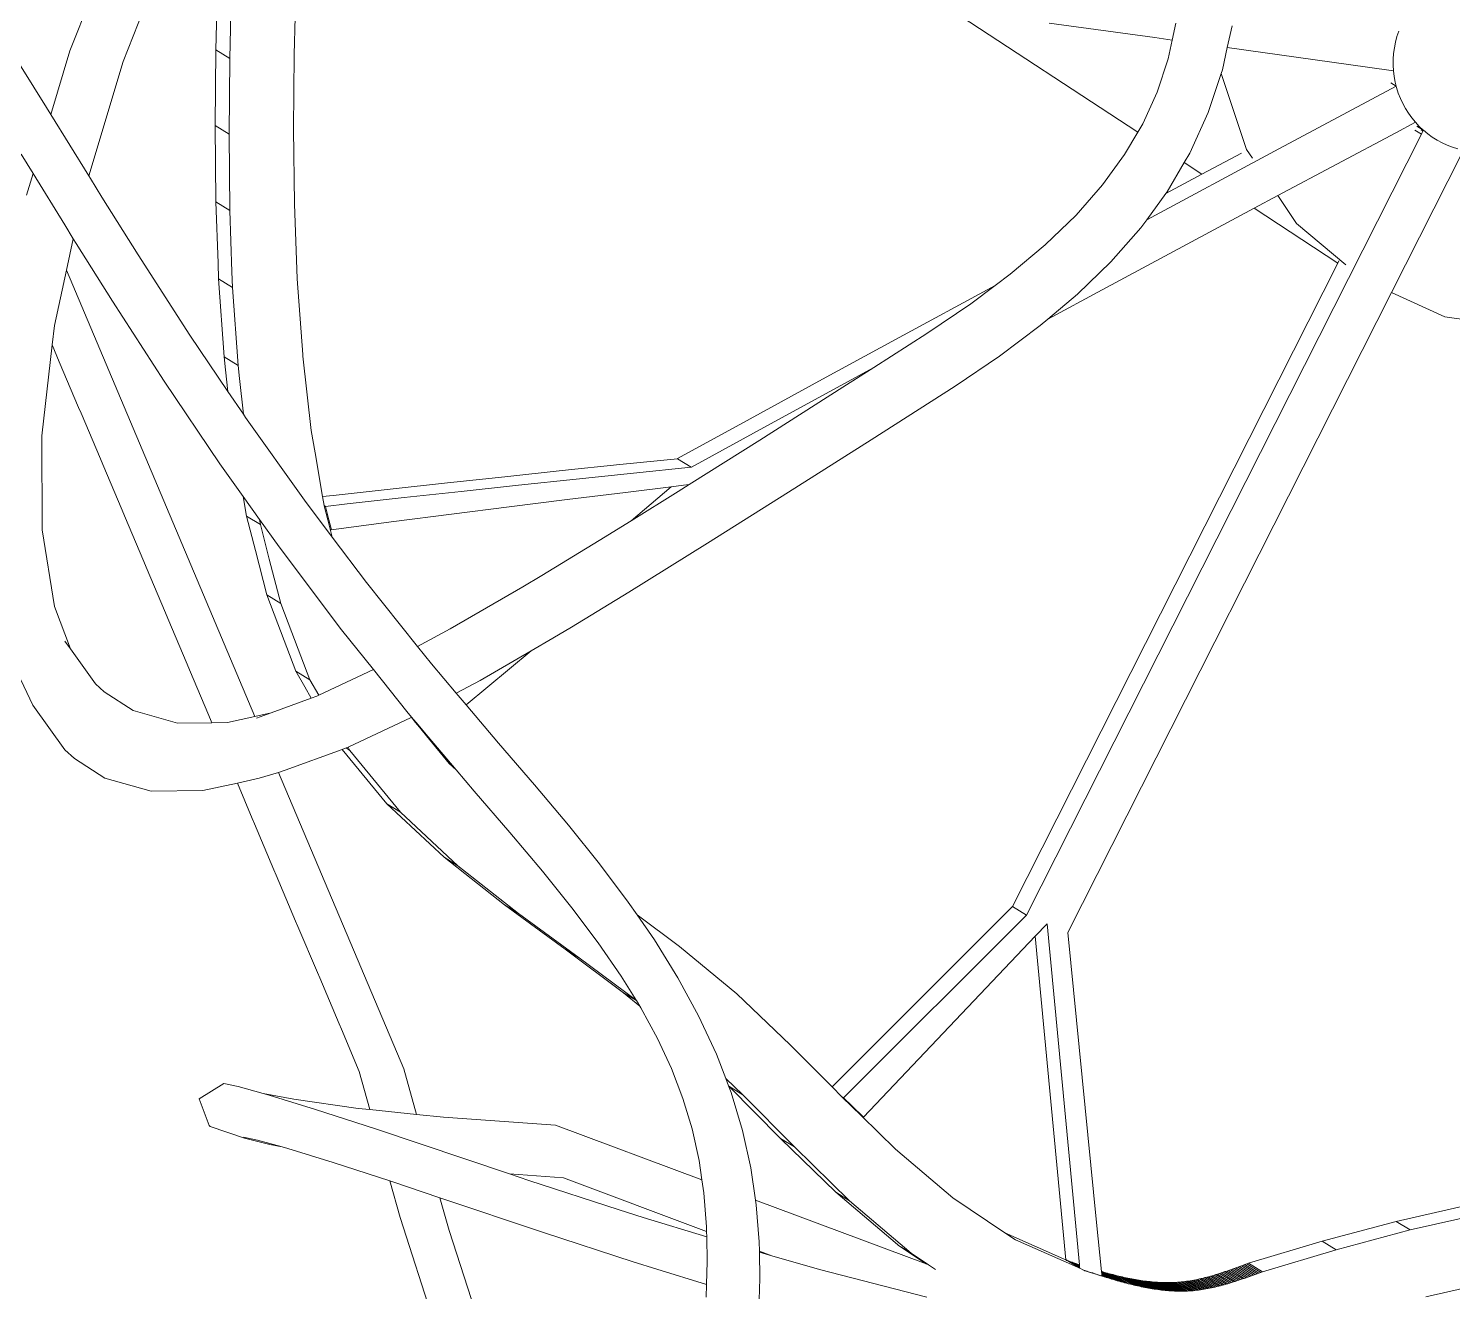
# Model space of a CAD drawing. Header units: millimetres. Extents: x 930469 to 1523124, y -120375 to 411163.
# Drawn here: x 1406631.5 to 1407026.2, y 133649 to 133999.2 of the extents above; entities that cross this region are included whole.
import ezdxf

# ---------------------------------------------------------------- set-up
doc = ezdxf.new("R2010")
doc.units = ezdxf.units.MM
for name, color, linetype, lineweight in [('A-NET THAY', 8, 'Continuous', 0), ('COT VACH', 8, 'Continuous', 0), ('xr', 8, 'Continuous', 0)]:
    doc.layers.add(name, color=color, linetype=linetype, lineweight=lineweight)

# ---------------------------------------------------------------- blocks, each defined once
blk = doc.blocks.new('zzz')
at = {"layer": 'xr', "ltscale": 3}
for p, q in [((1234291.2, 13493.85), (1234406.59, 13789)), ((1234320.74, 13488.07), (1234379.06, 13637.24)), ((1234372.12, 13494.46), (1234373.14, 13536.1)), ((1234379.81, 13489.72), (1234380.83, 13531.36)), ((1234779.83, 13516.56), (1234883.17, 13448.85)), ((1234416.01, 13512.68), (1234415.54, 13491.9)), ((1234834.09, 13509.26), (1234892.61, 13501.27)), ((1234902.28, 13499.94), (1234904.33, 13509.2)), ((1234932.77, 13495.72), (1234935.46, 13507.87)), ((1234902.28, 13499.94), (1234892.61, 13501.27)), ((1234899.97, 13489.51), (1234902.28, 13499.94)), ((1235026.82, 13501.82), (1235026.02, 13498.72)), ((1235026.82, 13501.82), (1235027.81, 13504.86)), ((1234278.22, 13462.51), (1234256.28, 13497.77)), ((1234291.2, 13493.85), (1234280.61, 13458.63)), ((1234372.12, 13494.46), (1234371.67, 13452.52)), ((1234372.12, 13494.46), (1234379.81, 13489.72)), ((1234415.15, 13450.56), (1234415.54, 13491.9)), ((1234930.03, 13483.34), (1234932.77, 13495.72)), ((1234932.77, 13495.72), (1235010.41, 13484.86)), ((1235024.99, 13492.41), (1235024.77, 13489.23)), ((1235025.4, 13495.58), (1235024.99, 13492.41)), ((1235026.02, 13498.72), (1235025.4, 13495.58)), ((1234301.64, 13424.54), (1234320.74, 13488.07)), ((1234379.81, 13489.72), (1234379.36, 13447.78)), ((1234893.86, 13471.07), (1234899.97, 13489.51)), ((1235010.41, 13484.86), (1235024.93, 13482.8)), ((1235024.77, 13489.23), (1235024.75, 13486.05)), ((1235024.75, 13486.05), (1235024.93, 13482.87)), ((1234922.19, 13459.69), (1234929.39, 13481.41)), ((1234929.39, 13481.41), (1234930.03, 13483.34)), ((1234929.39, 13481.41), (1234943.5, 13439.27)), ((1235023.44, 13476.13), (1235026.44, 13474.28)), ((1235024.93, 13482.87), (1235024.93, 13482.8)), ((1235024.93, 13482.8), (1235025.3, 13479.72)), ((1235025.3, 13479.72), (1235025.87, 13476.61)), ((1235025.87, 13476.61), (1235026.44, 13474.28)), ((1234885.89, 13453.49), (1234893.86, 13471.07)), ((1234959.03, 13438.31), (1235026.44, 13474.28)), ((1235026.44, 13474.28), (1235026.63, 13473.54)), ((1235026.63, 13473.54), (1235027.58, 13470.53)), ((1235027.58, 13470.53), (1235028.72, 13467.59)), ((1234280.61, 13458.63), (1234278.22, 13462.51)), ((1235030.04, 13464.73), (1235028.72, 13467.59)), ((1235030.04, 13464.73), (1235031.54, 13461.97)), ((1235031.54, 13461.97), (1235033.21, 13459.31)), ((1234301.64, 13424.54), (1234280.61, 13458.63)), ((1234371.67, 13452.52), (1234379.36, 13447.78)), ((1234372.07, 13410.21), (1234371.67, 13452.52)), ((1234883.17, 13448.85), (1234885.89, 13453.49)), ((1234911.96, 13437.13), (1234922.19, 13459.69)), ((1235026.14, 13448.49), (1235037.09, 13454.3)), ((1235033.21, 13459.31), (1235035.05, 13456.77)), ((1235035.05, 13456.77), (1235037.04, 13454.35)), ((1235037.04, 13454.35), (1235037.09, 13454.3)), ((1235039.18, 13452.06), (1235037.09, 13454.3)), ((1235037.85, 13452.17), (1235041.44, 13449.95)), ((1235037.88, 13452.14), (1235041.43, 13449.95)), ((1235039.18, 13452.06), (1235041.44, 13449.95)), ((1234379.76, 13405.46), (1234379.36, 13447.78)), ((1234415.15, 13450.56), (1234415.62, 13409.1)), ((1234821.43, 13014.71), (1235040.35, 13447.79)), ((1234875.87, 13436.39), (1234883.17, 13448.85)), ((1235026.14, 13448.49), (1234960.79, 13413.64)), ((1235036.75, 13450.01), (1235040.35, 13447.79)), ((1235040.22, 13450.19), (1235041.24, 13449.57)), ((1235040.35, 13447.79), (1235041.44, 13449.95)), ((1235041.44, 13449.95), (1235041.47, 13449.92)), ((1235041.47, 13449.92), (1235043.88, 13447.94)), ((1235043.88, 13447.94), (1235046.42, 13446.11)), ((1235049.07, 13444.45), (1235046.42, 13446.11)), ((1235049.07, 13444.45), (1235051.83, 13442.97)), ((1234270.75, 13425.84), (1234264.15, 13436.55)), ((1234863.6, 13419.56), (1234875.87, 13436.39)), ((1234959.03, 13438.31), (1234888.14, 13400.27)), ((1234908.93, 13431.96), (1234911.96, 13437.13)), ((1234940.57, 13437.28), (1234918.7, 13425.56)), ((1234943.5, 13439.27), (1234946.77, 13434.42)), ((1235023.73, 13359.84), (1235062.8, 13437.08)), ((1235051.83, 13442.97), (1235054.67, 13441.66)), ((1235057.6, 13440.54), (1235054.67, 13441.66)), ((1235057.6, 13440.54), (1235060.6, 13439.6)), ((1234899.48, 13415.84), (1234908.93, 13431.96)), ((1234908.93, 13431.96), (1234918.7, 13425.56)), ((1234270.75, 13425.84), (1234267.16, 13413.89)), ((1234288.28, 13397.42), (1234270.75, 13425.84)), ((1234302.49, 13423.16), (1234301.64, 13424.54)), ((1234308.93, 13412.77), (1234302.49, 13423.16)), ((1234898.77, 13414.86), (1234918.7, 13425.56)), ((1234329.03, 13380.73), (1234308.93, 13412.77)), ((1234848.95, 13402.9), (1234863.6, 13419.56)), ((1234888.14, 13400.27), (1234898.77, 13414.86)), ((1234898.77, 13414.86), (1234899.48, 13415.84)), ((1234960.79, 13413.64), (1234947.63, 13406.61)), ((1234960.79, 13413.64), (1234971.15, 13398.26)), ((1234372.07, 13410.21), (1234379.76, 13405.46)), ((1234372.07, 13410.21), (1234373.3, 13376.17)), ((1234379.76, 13405.46), (1234380.99, 13371.42)), ((1234417.21, 13367.46), (1234415.62, 13409.1)), ((1234863.48, 13361.45), (1234947.63, 13406.61)), ((1234947.63, 13406.61), (1234994.05, 13376.18)), ((1234293.03, 13389.77), (1234288.28, 13397.42)), ((1234831.88, 13386.4), (1234848.95, 13402.9)), ((1234884.88, 13395.81), (1234888.14, 13400.27)), ((1234971.15, 13398.26), (1234998.49, 13375.2)), ((1234289.24, 13372.24), (1234293.03, 13389.77)), ((1234294.67, 13387.13), (1234293.03, 13389.77)), ((1234868.27, 13376.91), (1234884.88, 13395.81)), ((1234314.73, 13355.14), (1234294.67, 13387.13)), ((1234812.4, 13370.03), (1234831.88, 13386.4)), ((1234357.73, 13336.29), (1234329.03, 13380.73)), ((1234373.3, 13376.17), (1234373.63, 13367.46)), ((1234813.74, 13019.45), (1234994.05, 13376.18)), ((1234849.65, 13358.92), (1234868.27, 13376.91)), ((1234994.05, 13376.18), (1234994.67, 13377.41)), ((1234282.62, 13341.56), (1234289.24, 13372.24)), ((1234393.74, 13124.82), (1234289.24, 13372.24)), ((1234373.63, 13367.46), (1234381.32, 13362.72)), ((1234373.63, 13367.46), (1234376.66, 13324.2)), ((1234380.99, 13371.42), (1234381.32, 13362.72)), ((1234417.21, 13367.46), (1234420.21, 13325.55)), ((1234804.02, 13363.77), (1234812.4, 13370.03)), ((1234381.32, 13362.72), (1234384.35, 13319.46)), ((1234748.76, 13333.81), (1234804.02, 13363.77)), ((1234790.53, 13353.71), (1234804.02, 13363.77)), ((1234863.48, 13361.45), (1234833.31, 13345.19)), ((1234833.31, 13345.19), (1234849.65, 13358.92)), ((1234844.36, 13005.07), (1235023.73, 13359.84)), ((1235023.73, 13359.84), (1235053.42, 13346.5)), ((1234343.44, 13310.68), (1234314.73, 13355.14)), ((1234766.27, 13337.28), (1234790.53, 13353.71)), ((1234281.38, 13330.83), (1234282.62, 13341.56)), ((1234806.41, 13324.7), (1234829.04, 13341.59)), ((1234829.04, 13341.59), (1234833.31, 13345.19)), ((1235053.42, 13346.5), (1235067.84, 13344.38)), ((1234378.78, 13305.11), (1234357.73, 13336.29)), ((1234748.76, 13333.81), (1234708.44, 13311.85)), ((1234736.82, 13318.37), (1234766.27, 13337.28)), ((1234275.57, 13280.39), (1234281.38, 13330.83)), ((1234281.38, 13330.83), (1234283.99, 13324.65)), ((1234283.99, 13324.65), (1234285.3, 13321.56)), ((1234285.3, 13321.56), (1234296.01, 13296.17)), ((1234376.66, 13324.2), (1234384.35, 13319.46)), ((1234376.66, 13324.2), (1234377.46, 13316.97)), ((1234384.35, 13319.46), (1234385.15, 13312.22)), ((1234420.21, 13325.55), (1234420.3, 13324.71)), ((1234420.3, 13324.71), (1234424.98, 13283.37)), ((1234736.82, 13318.37), (1234716.13, 13307.1)), ((1234719.67, 13307.37), (1234736.82, 13318.37)), ((1234781.84, 13308.06), (1234806.41, 13324.7)), ((1234374.29, 13264.98), (1234343.44, 13310.68)), ((1234377.46, 13316.97), (1234378.78, 13305.11)), ((1234385.15, 13312.22), (1234387.36, 13292.4)), ((1234708.44, 13311.85), (1234668.19, 13289.85)), ((1234387.36, 13292.4), (1234378.78, 13305.11)), ((1234673.55, 13278.04), (1234719.67, 13307.37)), ((1234716.13, 13307.1), (1234675.88, 13285.1)), ((1234735.4, 13278.25), (1234781.84, 13308.06)), ((1234296.01, 13296.17), (1234297.32, 13293.08)), ((1234297.32, 13293.08), (1234308.04, 13267.69)), ((1234388.51, 13290.69), (1234387.36, 13292.4)), ((1234421.22, 13244.73), (1234388.51, 13290.69)), ((1234668.19, 13289.85), (1234628.02, 13267.81)), ((1234275.87, 13228.4), (1234275.57, 13280.39)), ((1234424.98, 13283.37), (1234427.08, 13271.07)), ((1234675.88, 13285.1), (1234635.71, 13263.06)), ((1234689.57, 13249.12), (1234735.4, 13278.25)), ((1234427.08, 13271.07), (1234431.27, 13246.76)), ((1234634.38, 13253.37), (1234673.55, 13278.04)), ((1234308.04, 13267.69), (1234309.35, 13264.6)), ((1234309.35, 13264.6), (1234320.07, 13239.21)), ((1234387.24, 13246.79), (1234374.29, 13264.98)), ((1234595.99, 13264.47), (1234564.06, 13261.15)), ((1234627.9, 13267.74), (1234595.99, 13264.47)), ((1234635.59, 13263), (1234603.68, 13259.73)), ((1234628.02, 13267.81), (1234627.9, 13267.74)), ((1234627.9, 13267.74), (1234635.59, 13263)), ((1234635.71, 13263.06), (1234635.59, 13263)), ((1234532.21, 13257.78), (1234500.44, 13254.37)), ((1234564.06, 13261.15), (1234532.21, 13257.78)), ((1234571.75, 13256.41), (1234539.9, 13253.04)), ((1234603.68, 13259.73), (1234571.75, 13256.41)), ((1234387.24, 13246.79), (1234389.09, 13235.95)), ((1234396.29, 13234.07), (1234387.24, 13246.79)), ((1234437.15, 13247.42), (1234431.27, 13246.76)), ((1234431.27, 13246.76), (1234432.13, 13241.75)), ((1234468.75, 13250.92), (1234437.15, 13247.42)), ((1234500.44, 13254.37), (1234468.75, 13250.92)), ((1234508.13, 13249.63), (1234476.44, 13246.18)), ((1234539.9, 13253.04), (1234508.13, 13249.63)), ((1234599.08, 13249.06), (1234566.87, 13245.07)), ((1234624.44, 13252.16), (1234599.08, 13249.06)), ((1234624.44, 13252.16), (1234602.22, 13233.34)), ((1234602.22, 13233.34), (1234628.38, 13249.59)), ((1234631.37, 13253), (1234624.44, 13252.16)), ((1234628.38, 13249.59), (1234634.38, 13253.37)), ((1234634.38, 13253.37), (1234631.37, 13253)), ((1234644.66, 13220.83), (1234689.57, 13249.12)), ((1234320.07, 13239.21), (1234321.38, 13236.12)), ((1234436.62, 13224.29), (1234421.22, 13244.73)), ((1234432.13, 13241.75), (1234432.81, 13241.33)), ((1234432.13, 13241.75), (1234432.16, 13241.6)), ((1234432.16, 13241.6), (1234434.16, 13233.82)), ((1234444.84, 13242.68), (1234432.81, 13241.33)), ((1234432.81, 13241.33), (1234434.73, 13233.9)), ((1234476.44, 13246.18), (1234444.84, 13242.68)), ((1234534.73, 13241.04), (1234502.67, 13236.96)), ((1234566.87, 13245.07), (1234534.73, 13241.04)), ((1234321.38, 13236.12), (1234332.1, 13210.73)), ((1234389.09, 13235.95), (1234393.98, 13216.85)), ((1234389.09, 13235.95), (1234396.78, 13231.2)), ((1234396.29, 13234.07), (1234396.78, 13231.2)), ((1234407.14, 13218.82), (1234396.29, 13234.07)), ((1234396.78, 13231.2), (1234401.67, 13212.11)), ((1234434.73, 13233.9), (1234434.16, 13233.82)), ((1234434.16, 13233.82), (1234435.47, 13228.76)), ((1234434.73, 13233.9), (1234436.17, 13228.33)), ((1234470.7, 13232.85), (1234438.81, 13228.68)), ((1234502.67, 13236.96), (1234470.7, 13232.85)), ((1234584.54, 13222.36), (1234602.22, 13233.34)), ((1234282.66, 13185.85), (1234275.87, 13228.4)), ((1234435.47, 13228.76), (1234436.17, 13228.33)), ((1234435.47, 13228.76), (1234436.62, 13224.29)), ((1234438.81, 13228.68), (1234436.17, 13228.33)), ((1234455.66, 13199.02), (1234436.62, 13224.29)), ((1234393.98, 13216.85), (1234400.34, 13192.18)), ((1234441.78, 13172.85), (1234407.14, 13218.82)), ((1234552.72, 13202.99), (1234584.54, 13222.36)), ((1234601, 13193.71), (1234644.66, 13220.83)), ((1234332.1, 13210.73), (1234333.41, 13207.64)), ((1234333.41, 13207.64), (1234344.13, 13182.25)), ((1234401.67, 13212.11), (1234408.03, 13187.44)), ((1234542.33, 13196.77), (1234552.72, 13202.99)), ((1234400.34, 13192.18), (1234408.03, 13187.44)), ((1234400.34, 13192.18), (1234406.45, 13176.17)), ((1234483.9, 13163.65), (1234455.66, 13199.02)), ((1234502.05, 13173.4), (1234542.33, 13196.77)), ((1234569.27, 13174.39), (1234601, 13193.71)), ((1234291.45, 13162.33), (1234282.66, 13185.85)), ((1234408.03, 13187.44), (1234414.14, 13171.43)), ((1234344.13, 13182.25), (1234345.44, 13179.16)), ((1234345.44, 13179.16), (1234356.16, 13153.77)), ((1234406.45, 13176.17), (1234416.49, 13149.97)), ((1234414.14, 13171.43), (1234424.18, 13145.22)), ((1234459.39, 13150.79), (1234441.78, 13172.85)), ((1234483.9, 13163.65), (1234502.05, 13173.4)), ((1234546.8, 13161.17), (1234558.91, 13168.19)), ((1234558.91, 13168.19), (1234569.27, 13174.39)), ((1234288.34, 13166.66), (1234291.45, 13162.33)), ((1234291.45, 13162.33), (1234305.39, 13142.91)), ((1234491.58, 13154.04), (1234483.9, 13163.65)), ((1234510.84, 13131.22), (1234546.8, 13161.17)), ((1234518.62, 13144.81), (1234546.8, 13161.17)), ((1234356.16, 13153.77), (1234357.47, 13150.68)), ((1234505.37, 13137.7), (1234491.58, 13154.04)), ((1234270.64, 13131.12), (1234263.94, 13145.06)), ((1234357.47, 13150.68), (1234368.19, 13125.29)), ((1234416.49, 13149.97), (1234421.46, 13141.16)), ((1234416.49, 13149.97), (1234424.18, 13145.22)), ((1234424.18, 13145.22), (1234429.07, 13136.57)), ((1234429.07, 13136.57), (1234459.39, 13150.79)), ((1234477.93, 13127.57), (1234459.39, 13150.79)), ((1234505.37, 13137.7), (1234518.62, 13144.81)), ((1234305.39, 13142.91), (1234310.13, 13138.53)), ((1234310.13, 13138.53), (1234326.28, 13128.08)), ((1234421.46, 13141.16), (1234424.97, 13134.96)), ((1234428.05, 13136.09), (1234429.07, 13136.57)), ((1234510.84, 13131.22), (1234505.37, 13137.7)), ((1234270.64, 13131.12), (1234288.42, 13106.36)), ((1234402.78, 13126.81), (1234424.97, 13134.96)), ((1234424.97, 13134.96), (1234428.05, 13136.09)), ((1234528.73, 13110.03), (1234510.84, 13131.22)), ((1234326.28, 13128.08), (1234350.86, 13121.14)), ((1234350.86, 13121.14), (1234369.85, 13121.37)), ((1234368.19, 13125.29), (1234369.5, 13122.2)), ((1234369.5, 13122.2), (1234369.85, 13121.37)), ((1234369.85, 13121.37), (1234378.54, 13121.47)), ((1234378.54, 13121.47), (1234393.74, 13124.82)), ((1234393.74, 13124.82), (1234402.78, 13126.81)), ((1234394.67, 13123.83), (1234402.78, 13126.81)), ((1234445.34, 13107.84), (1234480.36, 13124.26)), ((1234480.61, 13124.4), (1234477.93, 13127.57)), ((1234480.36, 13124.26), (1234480.49, 13124.34)), ((1234480.49, 13124.34), (1234480.61, 13124.4)), ((1234480.49, 13124.34), (1234482.62, 13121.73)), ((1234483.12, 13121.43), (1234480.61, 13124.4)), ((1234482.62, 13121.73), (1234483.12, 13121.43)), ((1234484.04, 13120.01), (1234482.62, 13121.73)), ((1234484.2, 13120.15), (1234483.12, 13121.43)), ((1234484.2, 13120.15), (1234484.04, 13120.01)), ((1234484.04, 13120.01), (1234488.84, 13114.15)), ((1234489.72, 13113.61), (1234484.2, 13120.15)), ((1234488.84, 13114.15), (1234489.72, 13113.61)), ((1234488.84, 13114.15), (1234501.5, 13098.72)), ((1234505.21, 13095.26), (1234489.72, 13113.61)), ((1234288.42, 13106.36), (1234293.73, 13101.45)), ((1234410.57, 13094.96), (1234442.13, 13106.55)), ((1234444.29, 13107.34), (1234442.13, 13106.55)), ((1234466.82, 13076.42), (1234442.13, 13106.55)), ((1234444.29, 13107.34), (1234445.34, 13107.84)), ((1234444.29, 13107.34), (1234446.38, 13106.01)), ((1234445.34, 13107.84), (1234446.38, 13106.01)), ((1234474.51, 13071.67), (1234446.38, 13106.01)), ((1234548.77, 13086.84), (1234528.73, 13110.03)), ((1234293.73, 13101.45), (1234310.58, 13090.55)), ((1234505.21, 13095.26), (1234501.5, 13098.72)), ((1234310.58, 13090.55), (1234336.12, 13083.34)), ((1234383.98, 13087.91), (1234396.17, 13090.6)), ((1234406.83, 13093.83), (1234396.17, 13090.6)), ((1234410.57, 13094.96), (1234406.83, 13093.83)), ((1234476.29, 12929.37), (1234406.83, 13093.83)), ((1234515.21, 13083.42), (1234505.21, 13095.26)), ((1234336.12, 13083.34), (1234364.77, 13083.69)), ((1234364.77, 13083.69), (1234383.98, 13087.91)), ((1234383.98, 13087.91), (1234392.25, 13068.32)), ((1234535, 13060.51), (1234515.21, 13083.42)), ((1234567.48, 13064.57), (1234548.77, 13086.84)), ((1234466.82, 13076.42), (1234474.51, 13071.67)), ((1234498.58, 13046.77), (1234466.82, 13076.42)), ((1234392.25, 13068.32), (1234393.56, 13065.24)), ((1234393.56, 13065.24), (1234404.28, 13039.84)), ((1234506.27, 13042.03), (1234474.51, 13071.67)), ((1234553.08, 13039), (1234535, 13060.51)), ((1234584.79, 13043.02), (1234567.48, 13064.57)), ((1234498.58, 13046.77), (1234506.27, 13042.03)), ((1234532.07, 13020.35), (1234498.58, 13046.77)), ((1234539.76, 13015.61), (1234506.27, 13042.03)), ((1234600.69, 13021.9), (1234584.79, 13043.02)), ((1234404.28, 13039.84), (1234405.59, 13036.76)), ((1234405.59, 13036.76), (1234416.3, 13011.36)), ((1234569.44, 13018.63), (1234553.08, 13039)), ((1234532.07, 13020.35), (1234539.76, 13015.61)), ((1234532.07, 13020.35), (1234565.73, 12995.71)), ((1234584.01, 12999.27), (1234569.44, 13018.63)), ((1234605.65, 13014.73), (1234600.69, 13021.9)), ((1234713.65, 12919.38), (1234813.74, 13019.45)), ((1234813.74, 13019.45), (1234821.43, 13014.71)), ((1234416.3, 13011.36), (1234417.61, 13008.28)), ((1234539.76, 13015.61), (1234573.42, 12990.97)), ((1234615.16, 13000.95), (1234605.65, 13014.73)), ((1234605.65, 13014.73), (1234629.12, 12997.27)), ((1234720.04, 12913.33), (1234821.43, 13014.71)), ((1234832.89, 13009.89), (1234826.29, 13002.95)), ((1234850.77, 12820.79), (1234832.89, 13009.89)), ((1234417.61, 13008.28), (1234428.33, 12982.88)), ((1234731.01, 12902.65), (1234826.29, 13002.95)), ((1234826.29, 13002.95), (1234843.28, 12823.52)), ((1234860.34, 12844.11), (1234844.36, 13005.07)), ((1234565.73, 12995.71), (1234573.42, 12990.97)), ((1234598.11, 12971.62), (1234565.73, 12995.71)), ((1234596.77, 12980.81), (1234584.01, 12999.27)), ((1234628.2, 12979.96), (1234615.16, 13000.95)), ((1234629.12, 12997.27), (1234660.88, 12971)), ((1234605.09, 12967.41), (1234573.42, 12990.97)), ((1234428.33, 12982.88), (1234429.64, 12979.8)), ((1234429.64, 12979.8), (1234440.36, 12954.4)), ((1234605.09, 12967.41), (1234596.77, 12980.81)), ((1234639.71, 12958.79), (1234628.2, 12979.96)), ((1234598.11, 12971.62), (1234605.18, 12967.26)), ((1234598.11, 12971.62), (1234607.08, 12964.19)), ((1234690.54, 12942.75), (1234660.88, 12971)), ((1234605.18, 12967.26), (1234605.09, 12967.41)), ((1234607.08, 12964.19), (1234605.18, 12967.26)), ((1234607.73, 12963.15), (1234607.08, 12964.19)), ((1234616.97, 12946.16), (1234607.73, 12963.15)), ((1234649.58, 12937.49), (1234639.71, 12958.79)), ((1234440.36, 12954.4), (1234441.67, 12951.32)), ((1234441.67, 12951.32), (1234451.52, 12928)), ((1234624.66, 12929.56), (1234616.97, 12946.16)), ((1234690.54, 12942.75), (1234713.65, 12919.38)), ((1234654.71, 12924.04), (1234649.58, 12937.49)), ((1234451.52, 12928), (1234457.45, 12906.81)), ((1234476.29, 12929.37), (1234483.34, 12904.15)), ((1234630.98, 12912.98), (1234624.66, 12929.56)), ((1234654.71, 12924.04), (1234664.17, 12915.02)), ((1234656.25, 12919.98), (1234654.71, 12924.04)), ((1234376.44, 12921.3), (1234362.86, 12912.84)), ((1234384.41, 12919.61), (1234376.44, 12921.3)), ((1234398.37, 12915.74), (1234384.41, 12919.61)), ((1234398.37, 12915.74), (1234415.36, 12912.53)), ((1234401.67, 12914.83), (1234398.37, 12915.74)), ((1234656.25, 12919.98), (1234656.48, 12919.77)), ((1234657.69, 12916.23), (1234656.25, 12919.98)), ((1234656.48, 12919.77), (1234664.17, 12915.02)), ((1234656.48, 12919.77), (1234685.11, 12890.81)), ((1234664, 12895.18), (1234657.69, 12916.23)), ((1234713.65, 12919.38), (1234719.01, 12913.96)), ((1234362.86, 12912.84), (1234368.32, 12897.97)), ((1234427.34, 12906.9), (1234401.67, 12914.83)), ((1234415.36, 12912.53), (1234450.98, 12907.47)), ((1234450.98, 12907.47), (1234457.45, 12906.81)), ((1234636.06, 12896.08), (1234630.98, 12912.98)), ((1234664.17, 12915.02), (1234692.8, 12886.07)), ((1234719.01, 12913.96), (1234720.04, 12913.33)), ((1234719.01, 12913.96), (1234719.36, 12913.62)), ((1234719.36, 12913.62), (1234724.49, 12908.62)), ((1234720.04, 12913.33), (1234724.67, 12908.82)), ((1234724.67, 12908.82), (1234724.49, 12908.62)), ((1234729.95, 12903.3), (1234724.49, 12908.62)), ((1234731.01, 12902.65), (1234724.67, 12908.82)), ((1234460.5, 12896.06), (1234427.34, 12906.9)), ((1234457.45, 12906.81), (1234483.34, 12904.15)), ((1234483.34, 12904.15), (1234498.34, 12902.62)), ((1234498.34, 12902.62), (1234560.27, 12898.18)), ((1234729.95, 12903.3), (1234731.01, 12902.65)), ((1234729.95, 12903.3), (1234748.87, 12884.9)), ((1234368.32, 12897.97), (1234368.9, 12897.41)), ((1234368.9, 12897.41), (1234387.93, 12891.02)), ((1234395.15, 12889.91), (1234387.36, 12891.57)), ((1234460.5, 12896.06), (1234534.88, 12871.12)), ((1234641.53, 12867.77), (1234560.27, 12898.18)), ((1234639.93, 12878.63), (1234636.06, 12896.08)), ((1234668.61, 12874.42), (1234664, 12895.18)), ((1234387.93, 12891.02), (1234389.39, 12890.55)), ((1234389.39, 12890.55), (1234402.04, 12887.4)), ((1234408.87, 12886.11), (1234395.15, 12889.91)), ((1234402.04, 12887.4), (1234408.87, 12886.11)), ((1234411.99, 12885.25), (1234408.87, 12886.11)), ((1234437.08, 12877.5), (1234411.99, 12885.25)), ((1234685.11, 12890.81), (1234692.8, 12886.07)), ((1234715.68, 12861.05), (1234685.11, 12890.81)), ((1234723.37, 12856.3), (1234692.8, 12886.07)), ((1234780.59, 12857.89), (1234748.87, 12884.9)), ((1234468.52, 12867.21), (1234437.08, 12877.5)), ((1234641.53, 12867.77), (1234639.93, 12878.63)), ((1234534.88, 12871.12), (1234564.74, 12868.99)), ((1234545.58, 12867.55), (1234534.88, 12871.12)), ((1234644.15, 12839.27), (1234564.74, 12868.99)), ((1234642.6, 12860.56), (1234641.53, 12867.77)), ((1234671.23, 12856.65), (1234668.61, 12874.42)), ((1234468.52, 12867.21), (1234474.17, 12847.02)), ((1234469.61, 12866.85), (1234468.52, 12867.21)), ((1234496.28, 12857.91), (1234469.61, 12866.85)), ((1234595.67, 12851.23), (1234545.58, 12867.55)), ((1234644.1, 12841.87), (1234642.6, 12860.56)), ((1234715.68, 12861.05), (1234723.37, 12856.3)), ((1234715.68, 12861.05), (1234749.87, 12831.94)), ((1234496.28, 12857.91), (1234501.33, 12839.84)), ((1234553.66, 12838.69), (1234496.28, 12857.91)), ((1234671.64, 12853.91), (1234671.23, 12856.65)), ((1234765.81, 12821.25), (1234671.23, 12856.65)), ((1234673.28, 12833.52), (1234671.64, 12853.91)), ((1234723.37, 12856.3), (1234757.56, 12827.19)), ((1234780.59, 12857.89), (1234809.48, 12838.53)), ((1235026.37, 12844.83), (1235067.6, 12854.17)), ((1234474.17, 12847.02), (1234498.32, 12772.5)), ((1234608.88, 12847.05), (1234595.67, 12851.23)), ((1234644.21, 12836.19), (1234608.88, 12847.05)), ((1234860.34, 12844.11), (1234863.08, 12816.98)), ((1234985.39, 12833.79), (1235026.37, 12844.83)), ((1235026.37, 12844.83), (1235034.06, 12840.09)), ((1235034.06, 12840.09), (1235075.29, 12849.43)), ((1234501.33, 12839.84), (1234522.23, 12775.33)), ((1234603.48, 12822.46), (1234553.66, 12838.69)), ((1234644.15, 12839.27), (1234644.1, 12841.87)), ((1234644.21, 12836.19), (1234644.15, 12839.27)), ((1234644.49, 12822.59), (1234644.21, 12836.19)), ((1234809.48, 12838.53), (1234815.34, 12834.6)), ((1234841.98, 12824.08), (1234809.48, 12838.53)), ((1234993.08, 12829.05), (1235034.06, 12840.09)), ((1234673.38, 12828.32), (1234673.28, 12833.52)), ((1234673.39, 12827.71), (1234673.38, 12828.32)), ((1234673.38, 12828.32), (1234680.31, 12825.73)), ((1234749.87, 12831.94), (1234750.57, 12831.47)), ((1234750.57, 12831.47), (1234765.81, 12821.25)), ((1234750.57, 12831.47), (1234757.56, 12827.19)), ((1234815.34, 12834.6), (1234849.67, 12819.34)), ((1234944.6, 12821.63), (1234985.39, 12833.79)), ((1234952.29, 12816.89), (1234993.08, 12829.05)), ((1234985.39, 12833.79), (1234993.08, 12829.05)), ((1234616.56, 12818.32), (1234603.48, 12822.46)), ((1234644.09, 12809.87), (1234644.49, 12822.59)), ((1234673.68, 12813.13), (1234673.39, 12827.71)), ((1234680.31, 12825.73), (1234673.39, 12827.71)), ((1234706.76, 12818.15), (1234680.31, 12825.73)), ((1234757.56, 12827.19), (1234767.21, 12820.73)), ((1234765.81, 12821.25), (1234767.21, 12820.73)), ((1234767.21, 12820.73), (1234771.07, 12818.14)), ((1234841.98, 12824.08), (1234843.28, 12823.52)), ((1234843.28, 12823.52), (1234843.37, 12823.46)), ((1234843.37, 12823.46), (1234850.97, 12818.78)), ((1234843.37, 12823.46), (1234845.5, 12822.52)), ((1234843.65, 12823.13), (1234843.38, 12823.22)), ((1234844.67, 12822.79), (1234843.65, 12823.13)), ((1234845.5, 12822.52), (1234844.67, 12822.79)), ((1234845.64, 12822.47), (1234845.5, 12822.52)), ((1234845.7, 12822.45), (1234845.64, 12822.47)), ((1234845.75, 12822.42), (1234845.7, 12822.45)), ((1234846.73, 12822.11), (1234845.75, 12822.42)), ((1234845.75, 12822.42), (1234850.92, 12819.23)), ((1234845.75, 12822.42), (1234846.19, 12822.23)), ((1234845.75, 12822.42), (1234850.93, 12819.17)), ((1234846.19, 12822.23), (1234850.92, 12819.31)), ((1234846.39, 12822.16), (1234846.19, 12822.23)), ((1234846.39, 12822.16), (1234850.91, 12819.37)), ((1234846.95, 12821.97), (1234846.39, 12822.16)), ((1234847.76, 12821.77), (1234846.73, 12822.11)), ((1234846.73, 12822.11), (1234846.95, 12821.97)), ((1234847.42, 12821.82), (1234846.95, 12821.97)), ((1234846.95, 12821.97), (1234850.89, 12819.54)), ((1234847.42, 12821.82), (1234850.88, 12819.69)), ((1234847.98, 12821.64), (1234847.42, 12821.82)), ((1234848.79, 12821.44), (1234847.76, 12821.77)), ((1234847.76, 12821.77), (1234847.98, 12821.64)), ((1234848.45, 12821.48), (1234847.98, 12821.64)), ((1234847.98, 12821.64), (1234850.86, 12819.86)), ((1234848.45, 12821.48), (1234850.85, 12820)), ((1234849.01, 12821.3), (1234848.45, 12821.48)), ((1234849.81, 12821.1), (1234848.79, 12821.44)), ((1234848.79, 12821.44), (1234849.01, 12821.3)), ((1234849.48, 12821.14), (1234849.01, 12821.3)), ((1234849.01, 12821.3), (1234850.83, 12820.17)), ((1234849.48, 12821.14), (1234850.82, 12820.32)), ((1234850.04, 12820.96), (1234849.48, 12821.14)), ((1234850.77, 12820.79), (1234849.81, 12821.1)), ((1234849.81, 12821.1), (1234850.04, 12820.96)), ((1234850.51, 12820.81), (1234850.04, 12820.96)), ((1234850.04, 12820.96), (1234850.8, 12820.49)), ((1234850.51, 12820.81), (1234850.79, 12820.63)), ((1234850.78, 12820.72), (1234850.51, 12820.81)), ((1234850.77, 12820.79), (1234850.78, 12820.72)), ((1234850.78, 12820.72), (1234850.79, 12820.63)), ((1234850.79, 12820.63), (1234850.8, 12820.49)), ((1234850.8, 12820.49), (1234850.82, 12820.32)), ((1234941.57, 12820.52), (1234940.56, 12820.15)), ((1234942.58, 12820.89), (1234941.57, 12820.52)), ((1234941.57, 12820.52), (1234949.26, 12815.77)), ((1234943.59, 12821.26), (1234942.58, 12820.89)), ((1234942.58, 12820.89), (1234950.27, 12816.15)), ((1234944.6, 12821.63), (1234943.59, 12821.26)), ((1234943.59, 12821.26), (1234951.28, 12816.52)), ((1234944.6, 12821.63), (1234952.29, 12816.89)), ((1234644.09, 12809.87), (1234616.56, 12818.32)), ((1234673.31, 12801.22), (1234673.68, 12813.13)), ((1234766.13, 12802.76), (1234706.76, 12818.15)), ((1234849.67, 12819.34), (1234850.97, 12818.78)), ((1234850.82, 12820.32), (1234850.83, 12820.17)), ((1234850.83, 12820.17), (1234850.85, 12820)), ((1234850.85, 12820), (1234850.86, 12819.86)), ((1234850.86, 12819.86), (1234850.88, 12819.69)), ((1234850.88, 12819.69), (1234850.89, 12819.54)), ((1234850.89, 12819.54), (1234850.91, 12819.37)), ((1234850.91, 12819.37), (1234850.92, 12819.31)), ((1234850.92, 12819.31), (1234850.92, 12819.23)), ((1234850.92, 12819.23), (1234850.93, 12819.17)), ((1234850.93, 12819.17), (1234850.97, 12818.78)), ((1234850.97, 12818.78), (1234853.09, 12817.83)), ((1234853.09, 12817.83), (1234853.19, 12817.78)), ((1234853.33, 12817.73), (1234853.19, 12817.78)), ((1234853.33, 12817.73), (1234853.66, 12817.62)), ((1234853.66, 12817.62), (1234853.88, 12817.48)), ((1234853.86, 12817.55), (1234853.66, 12817.62)), ((1234853.86, 12817.55), (1234854.08, 12817.42)), ((1234853.86, 12817.55), (1234854.89, 12817.22)), ((1234854.08, 12817.42), (1234853.88, 12817.48)), ((1234855.11, 12817.08), (1234854.08, 12817.42)), ((1234854.89, 12817.22), (1234855.11, 12817.08)), ((1234854.89, 12817.22), (1234855.92, 12816.88)), ((1234856.14, 12816.74), (1234855.11, 12817.08)), ((1234855.92, 12816.88), (1234856.14, 12816.74)), ((1234855.92, 12816.88), (1234856.94, 12816.54)), ((1234857.17, 12816.4), (1234856.14, 12816.74)), ((1234856.94, 12816.54), (1234857.17, 12816.4)), ((1234857.5, 12816.36), (1234856.94, 12816.54)), ((1234858.2, 12816.07), (1234857.17, 12816.4)), ((1234857.96, 12816.21), (1234857.5, 12816.36)), ((1234857.96, 12816.21), (1234858.2, 12816.07)), ((1234861.62, 12815.03), (1234857.96, 12816.21)), ((1234862.31, 12814.74), (1234858.2, 12816.07)), ((1234862.07, 12814.89), (1234861.62, 12815.03)), ((1234862.07, 12814.89), (1234862.31, 12814.74)), ((1234862.64, 12814.71), (1234862.07, 12814.89)), ((1234863.34, 12814.41), (1234862.31, 12814.74)), ((1234863.09, 12814.57), (1234862.64, 12814.71)), ((1234863.17, 12816.95), (1234863.08, 12816.98)), ((1234863.08, 12816.98), (1234863.11, 12816.66)), ((1234863.09, 12814.57), (1234863.34, 12814.41)), ((1234863.33, 12814.49), (1234863.09, 12814.57)), ((1234863.11, 12816.66), (1234869.84, 12812.51)), ((1234863.11, 12816.66), (1234863.15, 12816.31)), ((1234863.15, 12816.31), (1234868.81, 12812.81)), ((1234863.15, 12816.31), (1234863.18, 12815.96)), ((1234864.2, 12816.66), (1234863.17, 12816.95)), ((1234863.17, 12816.95), (1234870.86, 12812.21)), ((1234863.18, 12815.96), (1234867.78, 12813.12)), ((1234863.18, 12815.96), (1234863.22, 12815.61)), ((1234863.22, 12815.61), (1234866.75, 12813.43)), ((1234863.22, 12815.61), (1234863.25, 12815.27)), ((1234863.25, 12815.27), (1234865.73, 12813.74)), ((1234863.25, 12815.27), (1234863.28, 12814.93)), ((1234863.28, 12814.93), (1234864.7, 12814.06)), ((1234863.28, 12814.93), (1234863.32, 12814.6)), ((1234863.32, 12814.6), (1234863.67, 12814.38)), ((1234863.32, 12814.6), (1234863.33, 12814.49)), ((1234863.33, 12814.49), (1234863.34, 12814.41)), ((1234863.67, 12814.38), (1234863.33, 12814.49)), ((1234864.7, 12814.06), (1234863.67, 12814.38)), ((1234865.23, 12816.37), (1234864.2, 12816.66)), ((1234864.2, 12816.66), (1234871.89, 12811.92)), ((1234865.73, 12813.74), (1234864.7, 12814.06)), ((1234866.25, 12816.09), (1234865.23, 12816.37)), ((1234865.23, 12816.37), (1234872.92, 12811.63)), ((1234866.75, 12813.43), (1234865.73, 12813.74)), ((1234867.28, 12815.81), (1234866.25, 12816.09)), ((1234866.25, 12816.09), (1234873.94, 12811.35)), ((1234867.78, 12813.12), (1234866.75, 12813.43)), ((1234868.3, 12815.53), (1234867.28, 12815.81)), ((1234867.28, 12815.81), (1234874.97, 12811.07)), ((1234868.81, 12812.81), (1234867.78, 12813.12)), ((1234869.33, 12815.27), (1234868.3, 12815.53)), ((1234868.3, 12815.53), (1234875.99, 12810.79)), ((1234869.84, 12812.51), (1234868.81, 12812.81)), ((1234869.33, 12815.27), (1234877.02, 12810.52)), ((1234870.36, 12815), (1234869.33, 12815.27)), ((1234870.86, 12812.21), (1234869.84, 12812.51)), ((1234872.41, 12814.49), (1234870.36, 12815)), ((1234870.36, 12815), (1234878.05, 12810.26)), ((1234873.44, 12814.25), (1234872.41, 12814.49)), ((1234872.41, 12814.49), (1234880.1, 12809.75)), ((1234874.46, 12814.01), (1234873.44, 12814.25)), ((1234873.44, 12814.25), (1234881.13, 12809.51)), ((1234875.49, 12813.78), (1234874.46, 12814.01)), ((1234874.46, 12814.01), (1234882.15, 12809.27)), ((1234876.52, 12813.55), (1234875.49, 12813.78)), ((1234875.49, 12813.78), (1234883.18, 12809.04)), ((1234877.54, 12813.34), (1234876.52, 12813.55)), ((1234876.52, 12813.55), (1234884.21, 12808.81)), ((1234878.57, 12813.13), (1234877.54, 12813.34)), ((1234877.54, 12813.34), (1234885.23, 12808.6)), ((1234879.59, 12812.93), (1234878.57, 12813.13)), ((1234878.57, 12813.13), (1234886.26, 12808.39)), ((1234880.62, 12812.73), (1234879.59, 12812.93)), ((1234879.59, 12812.93), (1234887.28, 12808.18)), ((1234881.64, 12812.55), (1234880.62, 12812.73)), ((1234880.62, 12812.73), (1234888.31, 12807.99)), ((1234882.67, 12812.37), (1234881.64, 12812.55)), ((1234881.64, 12812.55), (1234889.33, 12807.8)), ((1234916.31, 12812.66), (1234915.29, 12812.45)), ((1234917.32, 12812.88), (1234916.31, 12812.66)), ((1234916.31, 12812.66), (1234924, 12807.92)), ((1234918.33, 12813.12), (1234917.32, 12812.88)), ((1234917.32, 12812.88), (1234925.01, 12808.14)), ((1234919.35, 12813.36), (1234918.33, 12813.12)), ((1234918.33, 12813.12), (1234926.02, 12808.37)), ((1234920.36, 12813.61), (1234919.35, 12813.36)), ((1234919.35, 12813.36), (1234927.04, 12808.62)), ((1234921.37, 12813.87), (1234920.36, 12813.61)), ((1234920.36, 12813.61), (1234928.05, 12808.87)), ((1234922.38, 12814.14), (1234921.37, 12813.87)), ((1234921.37, 12813.87), (1234929.06, 12809.13)), ((1234923.39, 12814.42), (1234922.38, 12814.14)), ((1234922.38, 12814.14), (1234930.07, 12809.4)), ((1234924.4, 12814.71), (1234923.39, 12814.42)), ((1234923.39, 12814.42), (1234931.08, 12809.68)), ((1234925.41, 12815.01), (1234924.4, 12814.71)), ((1234924.4, 12814.71), (1234932.09, 12809.97)), ((1234926.42, 12815.31), (1234925.41, 12815.01)), ((1234925.41, 12815.01), (1234933.1, 12810.27)), ((1234927.43, 12815.63), (1234926.42, 12815.31)), ((1234926.42, 12815.31), (1234934.11, 12810.57)), ((1234928.44, 12815.94), (1234927.43, 12815.63)), ((1234927.43, 12815.63), (1234935.12, 12810.88)), ((1234929.45, 12816.27), (1234928.44, 12815.94)), ((1234928.44, 12815.94), (1234936.13, 12811.2)), ((1234930.46, 12816.6), (1234929.45, 12816.27)), ((1234929.45, 12816.27), (1234937.14, 12811.53)), ((1234931.47, 12816.94), (1234930.46, 12816.6)), ((1234930.46, 12816.6), (1234938.15, 12811.86)), ((1234932.48, 12817.28), (1234931.47, 12816.94)), ((1234931.47, 12816.94), (1234939.16, 12812.19)), ((1234933.49, 12817.62), (1234932.48, 12817.28)), ((1234932.48, 12817.28), (1234940.17, 12812.54)), ((1234934.5, 12817.97), (1234933.49, 12817.62)), ((1234933.49, 12817.62), (1234941.18, 12812.88)), ((1234935.51, 12818.33), (1234934.5, 12817.97)), ((1234934.5, 12817.97), (1234942.19, 12813.23)), ((1234936.52, 12818.69), (1234935.51, 12818.33)), ((1234935.51, 12818.33), (1234943.2, 12813.59)), ((1234937.53, 12819.05), (1234936.52, 12818.69)), ((1234936.52, 12818.69), (1234944.21, 12813.95)), ((1234938.54, 12819.41), (1234937.53, 12819.05)), ((1234937.53, 12819.05), (1234945.22, 12814.31)), ((1234939.55, 12819.78), (1234938.54, 12819.41)), ((1234938.54, 12819.41), (1234946.23, 12814.67)), ((1234940.17, 12812.54), (1234939.16, 12812.19)), ((1234940.56, 12820.15), (1234939.55, 12819.78)), ((1234939.55, 12819.78), (1234947.24, 12815.04)), ((1234941.18, 12812.88), (1234940.17, 12812.54)), ((1234940.56, 12820.15), (1234948.25, 12815.4)), ((1234942.19, 12813.23), (1234941.18, 12812.88)), ((1234943.2, 12813.59), (1234942.19, 12813.23)), ((1234944.21, 12813.95), (1234943.2, 12813.59)), ((1234945.22, 12814.31), (1234944.21, 12813.95)), ((1234946.23, 12814.67), (1234945.22, 12814.31)), ((1234947.24, 12815.04), (1234946.23, 12814.67)), ((1234948.25, 12815.4), (1234947.24, 12815.04)), ((1234949.26, 12815.77), (1234948.25, 12815.4)), ((1234950.27, 12816.15), (1234949.26, 12815.77)), ((1234951.28, 12816.52), (1234950.27, 12816.15)), ((1234952.29, 12816.89), (1234951.28, 12816.52)), ((1234643.87, 12802.75), (1234644.09, 12809.87)), ((1234871.89, 12811.92), (1234870.86, 12812.21)), ((1234872.92, 12811.63), (1234871.89, 12811.92)), ((1234873.94, 12811.35), (1234872.92, 12811.63)), ((1234874.97, 12811.07), (1234873.94, 12811.35)), ((1234875.99, 12810.79), (1234874.97, 12811.07)), ((1234877.02, 12810.52), (1234875.99, 12810.79)), ((1234878.05, 12810.26), (1234877.02, 12810.52)), ((1234880.1, 12809.75), (1234878.05, 12810.26)), ((1234881.13, 12809.51), (1234880.1, 12809.75)), ((1234882.15, 12809.27), (1234881.13, 12809.51)), ((1234883.18, 12809.04), (1234882.15, 12809.27)), ((1234883.69, 12812.2), (1234882.67, 12812.37)), ((1234882.67, 12812.37), (1234890.36, 12807.63)), ((1234884.21, 12808.81), (1234883.18, 12809.04)), ((1234884.72, 12812.04), (1234883.69, 12812.2)), ((1234883.69, 12812.2), (1234891.38, 12807.46)), ((1234885.23, 12808.6), (1234884.21, 12808.81)), ((1234885.74, 12811.89), (1234884.72, 12812.04)), ((1234884.72, 12812.04), (1234892.41, 12807.3)), ((1234886.26, 12808.39), (1234885.23, 12808.6)), ((1234886.76, 12811.75), (1234885.74, 12811.89)), ((1234885.74, 12811.89), (1234893.43, 12807.15)), ((1234887.28, 12808.18), (1234886.26, 12808.39)), ((1234887.79, 12811.62), (1234886.76, 12811.75)), ((1234886.76, 12811.75), (1234894.45, 12807.01)), ((1234888.31, 12807.99), (1234887.28, 12808.18)), ((1234888.81, 12811.5), (1234887.79, 12811.62)), ((1234887.79, 12811.62), (1234895.48, 12806.88)), ((1234889.33, 12807.8), (1234888.31, 12807.99)), ((1234889.83, 12811.39), (1234888.81, 12811.5)), ((1234888.81, 12811.5), (1234896.5, 12806.76)), ((1234890.36, 12807.63), (1234889.33, 12807.8)), ((1234890.85, 12811.28), (1234889.83, 12811.39)), ((1234889.83, 12811.39), (1234897.52, 12806.64)), ((1234891.38, 12807.46), (1234890.36, 12807.63)), ((1234891.88, 12811.19), (1234890.85, 12811.28)), ((1234890.85, 12811.28), (1234898.55, 12806.54)), ((1234892.41, 12807.3), (1234891.38, 12807.46)), ((1234892.9, 12811.11), (1234891.88, 12811.19)), ((1234891.88, 12811.19), (1234899.57, 12806.45)), ((1234893.43, 12807.15), (1234892.41, 12807.3)), ((1234893.92, 12811.04), (1234892.9, 12811.11)), ((1234892.9, 12811.11), (1234900.59, 12806.37)), ((1234894.45, 12807.01), (1234893.43, 12807.15)), ((1234894.94, 12810.99), (1234893.92, 12811.04)), ((1234893.92, 12811.04), (1234901.61, 12806.3)), ((1234895.48, 12806.88), (1234894.45, 12807.01)), ((1234895.96, 12810.94), (1234894.94, 12810.99)), ((1234894.94, 12810.99), (1234902.63, 12806.24)), ((1234896.5, 12806.76), (1234895.48, 12806.88)), ((1234896.98, 12810.9), (1234895.96, 12810.94)), ((1234895.96, 12810.94), (1234903.65, 12806.2)), ((1234897.52, 12806.64), (1234896.5, 12806.76)), ((1234898, 12810.88), (1234896.98, 12810.9)), ((1234896.98, 12810.9), (1234904.67, 12806.16)), ((1234898.55, 12806.54), (1234897.52, 12806.64)), ((1234899.02, 12810.87), (1234898, 12810.88)), ((1234898, 12810.88), (1234905.69, 12806.14)), ((1234899.57, 12806.45), (1234898.55, 12806.54)), ((1234899.02, 12810.87), (1234906.71, 12806.13)), ((1234900.04, 12810.87), (1234899.02, 12810.87)), ((1234900.59, 12806.37), (1234899.57, 12806.45)), ((1234901.06, 12810.88), (1234900.04, 12810.87)), ((1234900.04, 12810.87), (1234907.73, 12806.13)), ((1234901.61, 12806.3), (1234900.59, 12806.37)), ((1234902.08, 12810.91), (1234901.06, 12810.88)), ((1234901.06, 12810.88), (1234908.75, 12806.14)), ((1234902.63, 12806.24), (1234901.61, 12806.3)), ((1234903.1, 12810.94), (1234902.08, 12810.91)), ((1234902.08, 12810.91), (1234909.77, 12806.16)), ((1234903.65, 12806.2), (1234902.63, 12806.24)), ((1234904.12, 12810.99), (1234903.1, 12810.94)), ((1234903.1, 12810.94), (1234910.79, 12806.2)), ((1234904.67, 12806.16), (1234903.65, 12806.2)), ((1234905.14, 12811.06), (1234904.12, 12810.99)), ((1234904.12, 12810.99), (1234911.81, 12806.25)), ((1234905.69, 12806.14), (1234904.67, 12806.16)), ((1234906.15, 12811.14), (1234905.14, 12811.06)), ((1234905.14, 12811.06), (1234912.83, 12806.32)), ((1234906.71, 12806.13), (1234905.69, 12806.14)), ((1234907.17, 12811.23), (1234906.15, 12811.14)), ((1234906.15, 12811.14), (1234913.84, 12806.39)), ((1234907.73, 12806.13), (1234906.71, 12806.13)), ((1234908.19, 12811.33), (1234907.17, 12811.23)), ((1234907.17, 12811.23), (1234914.86, 12806.49)), ((1234908.75, 12806.14), (1234907.73, 12806.13)), ((1234909.2, 12811.45), (1234908.19, 12811.33)), ((1234908.19, 12811.33), (1234915.88, 12806.59)), ((1234909.77, 12806.16), (1234908.75, 12806.14)), ((1234910.22, 12811.59), (1234909.2, 12811.45)), ((1234909.2, 12811.45), (1234916.89, 12806.71)), ((1234910.79, 12806.2), (1234909.77, 12806.16)), ((1234911.24, 12811.73), (1234910.22, 12811.59)), ((1234910.22, 12811.59), (1234917.91, 12806.84)), ((1234911.81, 12806.25), (1234910.79, 12806.2)), ((1234912.25, 12811.89), (1234911.24, 12811.73)), ((1234911.24, 12811.73), (1234918.93, 12806.99)), ((1234912.83, 12806.32), (1234911.81, 12806.25)), ((1234913.27, 12812.07), (1234912.25, 12811.89)), ((1234912.25, 12811.89), (1234919.94, 12807.15)), ((1234913.84, 12806.39), (1234912.83, 12806.32)), ((1234914.28, 12812.25), (1234913.27, 12812.07)), ((1234913.27, 12812.07), (1234920.96, 12807.33)), ((1234914.86, 12806.49), (1234913.84, 12806.39)), ((1234915.29, 12812.45), (1234914.28, 12812.25)), ((1234914.28, 12812.25), (1234921.97, 12807.51)), ((1234915.88, 12806.59), (1234914.86, 12806.49)), ((1234915.29, 12812.45), (1234922.98, 12807.71)), ((1234916.89, 12806.71), (1234915.88, 12806.59)), ((1234917.91, 12806.84), (1234916.89, 12806.71)), ((1234918.93, 12806.99), (1234917.91, 12806.84)), ((1234919.94, 12807.15), (1234918.93, 12806.99)), ((1234920.96, 12807.33), (1234919.94, 12807.15)), ((1234921.97, 12807.51), (1234920.96, 12807.33)), ((1234922.98, 12807.71), (1234921.97, 12807.51)), ((1234924, 12807.92), (1234922.98, 12807.71)), ((1234925.01, 12808.14), (1234924, 12807.92)), ((1234926.02, 12808.37), (1234925.01, 12808.14)), ((1234927.04, 12808.62), (1234926.02, 12808.37)), ((1234928.05, 12808.87), (1234927.04, 12808.62)), ((1234929.06, 12809.13), (1234928.05, 12808.87)), ((1234930.07, 12809.4), (1234929.06, 12809.13)), ((1234931.08, 12809.68), (1234930.07, 12809.4)), ((1234932.09, 12809.97), (1234931.08, 12809.68)), ((1234933.1, 12810.27), (1234932.09, 12809.97)), ((1234934.11, 12810.57), (1234933.1, 12810.27)), ((1234935.12, 12810.88), (1234934.11, 12810.57)), ((1234936.13, 12811.2), (1234935.12, 12810.88)), ((1234937.14, 12811.53), (1234936.13, 12811.2)), ((1234938.15, 12811.86), (1234937.14, 12811.53)), ((1234939.16, 12812.19), (1234938.15, 12811.86)), ((1235082.33, 12811.97), (1235042.8, 12803.04))]:
    blk.add_line(p, q, dxfattribs=at)
blk = doc.blocks.new('frefegthmm')
at = {"layer": 'A-NET THAY', "xscale": 0.5, "yscale": 0.5, "zscale": 0.5, "rotation": 90}
blk.add_blockref('zzz', (1600967.07, -98280.98), dxfattribs=at)

msp = doc.modelspace()

# ---------------------------------------------------------------- block references
at = {"layer": 'COT VACH', "rotation": 269.9999999999985}
msp.add_blockref('frefegthmm', (887778.35, 1728213.12), dxfattribs=at)

doc.saveas('drawing.dxf')
